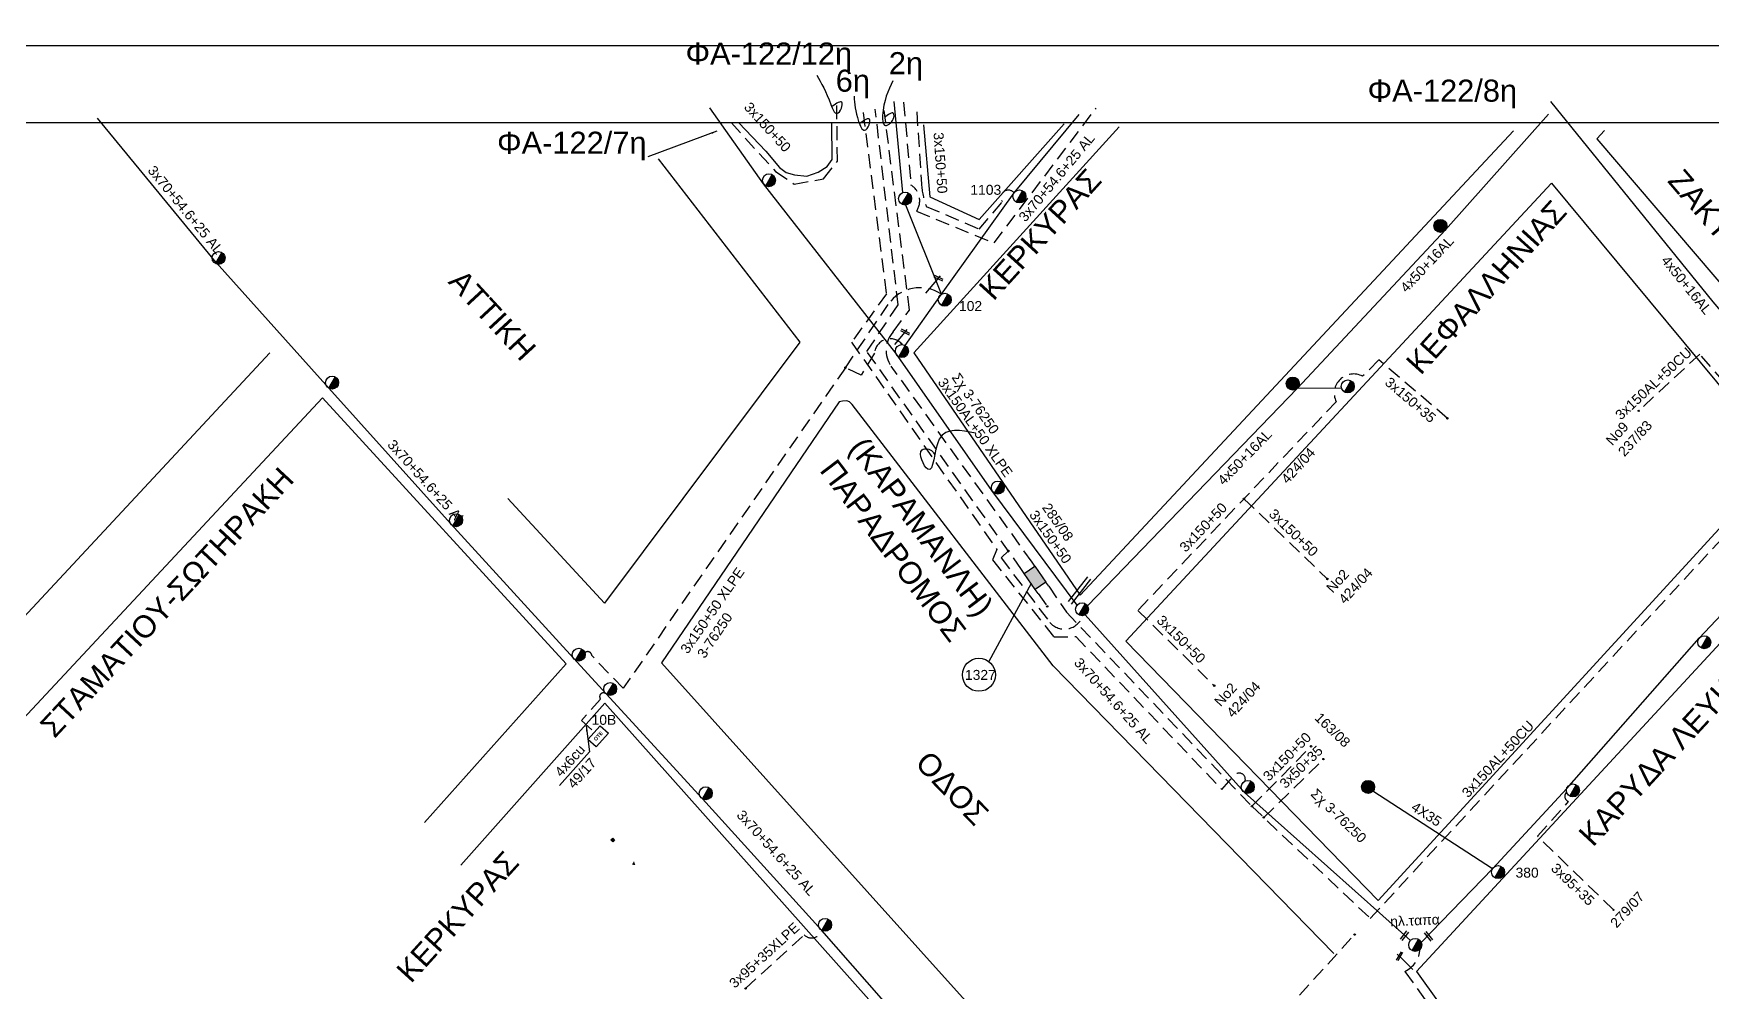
# Model space of a CAD drawing. Header units: millimetres. Extents: x 1020 to 3238, y 796 to 1818.
# Drawn here: x 2465.3 to 2769.9, y 1643.8 to 1817.6 of the extents above; entities that cross this region are included whole.
import ezdxf
from ezdxf.enums import TextEntityAlignment as Align

# ---------------------------------------------------------------- set-up
doc = ezdxf.new("R2010")
doc.units = ezdxf.units.MM
doc.linetypes.add('DASHED', pattern=[19.05, 12.7, -6.35])
for name, color, linetype, lineweight in [('3x150+35', 7, 'DASHED', 30), ('3x150+50', 7, 'Continuous', 30), ('3x150+50 XLPE', 7, 'SYN_LINE', 30), ('3x150AL+50CU', 7, 'Continuous', 30), ('3x50+35', 7, 'Continuous', 30), ('3x70+54.6+25 AL', 7, 'SYN_LINE', 30), ('3x95+35', 7, 'Continuous', 30), ('3x95+35XLPE', 7, 'Continuous', 30), ('4x120+25 AL', 7, 'SYN_LINE', 30), ('4X35', 7, 'DASHED', 30), ('4x50', 7, 'Continuous', 30), ('4x50+16AL', 7, 'Continuous', 30), ('Υπόβαθρο ΔΕΗ', 7, 'Continuous', 30)]:
    doc.layers.add(name, color=color, linetype=linetype, lineweight=lineweight)
for name, color, linetype in [('Link Box 4 Διευθύνσεων', 7, 'Continuous'), ('Pillar OTE', 7, 'Continuous'), ('text οδών', 7, 'Continuous'), ('text_kalodion', 7, 'Continuous'), ('Άγνωστα', 7, 'Continuous'), ('Επιγραφές - Σχήματα', 7, 'Continuous'), ('Μηχανική τομή', 7, 'Continuous'), ('ΝΕΚΡΟ', 7, 'DASHED'), ('Στύλος Ξύλινος', 7, 'Continuous'), ('Στύλος Ξύλινος @ 1', 7, 'Continuous'), ('Στύλος ΦΜ', 7, 'Continuous'), ('Στύλος ΦΜ @ 1', 7, 'Continuous'), ('Συνδέσεις', 7, 'Continuous'), ('Τομή', 7, 'Continuous'), ('Υπόγεια καλώδια Παροχών ΧΤ   4x50AL', 7, 'DASHED'), ('Υπόγεια καλώδια Παροχών ΧΤ   4x6', 7, 'DASHED')]:
    doc.layers.add(name, color=color, linetype=linetype)
doc.styles.add('arial', font='arial.ttf')
doc.styles.get("Standard").update_dxf_attribs({"font": 'arial.ttf'})
doc.linetypes.add('SYN_LINE', pattern='A,0.5,-0.0001,["/\\/\\/\\/",Standard,S=0.1,R=0,X=0,Y=-0.05],-0.25', length=0.7501)
doc.dimstyles.new('ISO-25', dxfattribs={"dimtxt": 2.5, "dimasz": 2.5, "dimexe": 1.25, "dimexo": 0.625, "dimtad": 1, "dimtxsty": 'Standard', "dimcen": 2.5, "dimadec": 0, "dimazin": 0, "dimtfac": 1, "dimtmove": 0, "dimatfit": 3, "dimfxl": 1, "dimarcsym": 0})

# ---------------------------------------------------------------- blocks, each defined once
blk = doc.blocks.new('ΥΠΑΡΧΩΝ ΤΣΙΜΕΝΤΕΝΙΟΣ ΣΤΥΛΟΣ')
at = {"layer": 'Στύλος ΦΜ'}
blk.add_hatch(color=7, dxfattribs=at).paths.add_polyline_path([(-1.29, -2.28, 0.574793), (2.62, 0, 0.268822), (1.3, 2.27)])
at = {"layer": 'Στύλος ΦΜ', "color": 7}
blk.add_line((-1.29, -2.28), (1.3, 2.27), dxfattribs=at)
blk.add_circle((0, 0), 2.62, dxfattribs=at)
at = {"layer": 'Στύλος ΦΜ', "flags": 4}
for tag, p in [('ΤΥΠΟΣ', (-4.91, 3.03)), ('ΑΡΙΘΜΟΣ', (-4.68, 8.05))]:
    blk.add_attdef(tag, p, '', height=4, dxfattribs=at)
blk = doc.blocks.new('ΥΠΑΡΧΩΝ ΞΥΛΙΝΟΣ ΣΤΥΛΟΣ')
at = {"layer": 'Στύλος Ξύλινος'}
h = blk.add_hatch(color=7, dxfattribs=at)
h.paths.add_polyline_path([(-2.62, 0, 0.270008), (-1.29, -2.28), (1.3, 2.27, 0.576266)])
h.paths.add_polyline_path([(-1.29, -2.28, 0.574793), (2.62, 0, 0.268822), (1.3, 2.27)])
at = {"layer": 'Στύλος Ξύλινος', "color": 7}
blk.add_line((-1.29, -2.28), (1.3, 2.27), dxfattribs=at)
blk.add_circle((0, 0), 2.62, dxfattribs=at)
at = {"layer": 'Στύλος Ξύλινος', "flags": 4}
for tag, p in [('ΑΡΙΘΜΟΣ', (-4.91, 8.6)), ('ΤΥΠΟΣ', (-4.85, 3.39))]:
    blk.add_attdef(tag, p, '', height=4, dxfattribs=at)
blk = doc.blocks.new('LINK BOX 4 ΑΝΑΧΩΡΗΣΕΩΝ')
at = {"layer": 'Link Box 4 Διευθύνσεων', "ltscale": 40}
blk.add_hatch(color=256, dxfattribs=at).paths.add_polyline_path([(-3.54, 0), (-3.54, -4.67), (3.54, -4.67), (3.54, 0)])
for p, q in [((-3.54, 0), (-5.33, 0)), ((5.33, 0), (3.54, 0)), ((-3.54, -4.67), (-5.33, -4.67)), ((5.33, -4.67), (3.54, -4.67))]:
    blk.add_line(p, q, dxfattribs=at)
blk.add_lwpolyline([(-3.54, -4.67), (-3.54, 0), (3.54, 0), (3.54, -4.67)], close=True, dxfattribs=at)
blk = doc.blocks.new('_ΣΥΝΔΕΣΗ')
at = {"layer": 'Συνδέσεις', "linetype": 'SYN_LINE', "ltscale": 40}
blk.add_hatch(color=256, dxfattribs=at).paths.add_polyline_path([(0.5, 0, 1), (-0.5, 0, 1)])
at = {"layer": 'Συνδέσεις'}
blk.add_circle((0, 0), 0.5, dxfattribs=at)
blk = doc.blocks.new('ΜΗΧΑΝΙΚΗ ΤΟΜΗ')
at = {"layer": 'Μηχανική τομή', "ltscale": 40}
for p, q in [((-1.9, 0.8), (5.7, 0.8)), ((-1.9, -0.8), (5.7, -0.8))]:
    blk.add_line(p, q, dxfattribs=at)
blk = doc.blocks.new('ΤΟΜΗ')
at = {"layer": 'Τομή', "ltscale": 40}
for p, q in [((-5.7, 0), (17.1, 0)), ((-5.7, -2.8), (17.1, -2.8))]:
    blk.add_line(p, q, dxfattribs=at)
blk = doc.blocks.new('A$C01BB34F8')
at = {"layer": 'Άγνωστα', "color": 7}
note = blk.add_mtext_dynamic_manual_height_columns('ηλ.ταπα\\P', width=1.8, gutter_width=12.5, heights=[0.0453, 0], dxfattribs=dict(at, insert=(0.37, 2.43), char_height=1.8, attachment_point=1, rotation=2.4309))
for column, words in zip(note.columns.linked_columns, ['\\P']):
    column.text = words
blk = doc.blocks.new('τομή_')
at = {"layer": 'Επιγραφές - Σχήματα'}
for p, q in [((-1.29, -0.22), (0.13, 0.75)), ((-1.08, -0.46), (0.34, 0.51)), ((-0.66, 0.62), (-0.29, -0.37))]:
    blk.add_line(p, q, dxfattribs=at)
blk = doc.blocks.new('PILLAR ΟΤΕ')
at = {"layer": 'Pillar OTE', "ltscale": 40}
blk.add_lwpolyline([(-3.31, 2.02), (3.39, 2.02), (3.39, -1.99), (-3.31, -1.99)], close=True, dxfattribs=at)
at = {"layer": 'Pillar OTE', "insert": (-1.81, 0.71), "char_height": 1.3575, "width": 109.961, "attachment_point": 1}
blk.add_mtext('{\\fArial|b1|i0|c161|p34;OTE}', dxfattribs=at)
blk = doc.blocks.new('TSONTA XT1')
at = {"ltscale": 40}
h = blk.add_hatch(color=256, dxfattribs=at)
h.dxf.hatch_style = 1
h.paths.add_polyline_path([(595.96, 2487.66), (597.07, 2488.77), (595.96, 2489.87), (594.85, 2488.77)])
blk.add_lwpolyline([(594.85, 2488.77), (595.96, 2489.87), (597.07, 2488.77), (595.96, 2487.66)], close=True, dxfattribs=at)

msp = doc.modelspace()

# ---------------------------------------------------------------- hatches: boundary and pattern name
at = {"layer": 'Pillar OTE', "ltscale": 40}
h = msp.add_hatch(color=256, dxfattribs=at)
h.dxf.hatch_style = 1
h.paths.add_polyline_path([(2574.52, 1666.74), (2574.28, 1667.44), (2573.9, 1666.8)])

# ---------------------------------------------------------------- linework, layer by layer
at = {"lineweight": -3}
msp.add_lwpolyline([(1059.16, 1801.46), (3011.12, 1801.46), (3011.12, 806.84), (1059.16, 806.84)], close=True, dxfattribs=at)
at = {"layer": '3x150+35', "color": 173, "linetype": 'DASHED', "lineweight": -3, "ltscale": 0.2}
msp.add_lwpolyline([(2721.93, 1747.78), (2709.49, 1758.41)], dxfattribs=at)
at = {"layer": '3x150+50', "color": 151, "linetype": 'DASHED', "lineweight": -3, "ltscale": 0.2}
msp.add_lwpolyline([(2591.9, 1801.46), (2599.97, 1792.59), (2599.97, 1792.59), (2603.39, 1790.26), (2603.39, 1790.26), (2603.39, 1790.26), (2608.68, 1791.26), (2611.23, 1794.44), (2611.23, 1794.44), (2611.08, 1804.53)], dxfattribs=at)
at = {"layer": '3x150+50', "color": 173, "linetype": 'DASHED', "lineweight": -3, "ltscale": 0.2}
for points in [[(2644.62, 1720.39), (2616.56, 1759.93), (2622.23, 1768.36), (2618.08, 1803.9)], [(2685.01, 1733.2), (2700.16, 1718.63)], [(2647.64, 1715.99), (2649.31, 1713.65)], [(2665.75, 1712.93), (2679.62, 1699.27)]]:
    msp.add_lwpolyline(points, dxfattribs=at)
for points in [[(2709.49, 1758.41), (2706.54, 1755.42, 0.726893), (2701.74, 1750.81), (2665.75, 1712.93)], [(2642.24, 1723.75), (2640.91, 1722.5), (2649.77, 1710.75, 0.581828), (2655.74, 1711.97, -0.961941)]]:
    msp.add_lwpolyline(points, format="xyb", dxfattribs=at)
at = {"layer": '3x150+50', "color": 2, "linetype": 'DASHED', "lineweight": -3, "ltscale": 0.2}
msp.add_lwpolyline([(2686.44, 1677.4), (2697.2, 1688.28)], dxfattribs=at)
at = {"layer": '3x150+50 XLPE', "color": 6, "linetype": 'DASHED', "lineweight": -3, "ltscale": 0.2}
msp.add_lwpolyline([(2615.88, 1803.27), (2620.1, 1770.4), (2613.79, 1761.6), (2640.14, 1724), (2639.37, 1722.12), (2650.47, 1708.14), (2654.51, 1708.19), (2681, 1680.46), (2683.32, 1683.05, -0.801504), (2685.21, 1681.98, -0.945154)], format="xyb", dxfattribs=at)
at = {"layer": '3x150+50 XLPE', "color": 62, "linetype": 'DASHED', "lineweight": -3, "ltscale": 0.2}
msp.add_lwpolyline([(2623.23, 1805.17), (2624.55, 1790.12, -0.429016), (2625.57, 1785.36), (2639.64, 1779.61), (2658.18, 1804.06)], format="xyb", dxfattribs=at)
at = {"layer": '3x150+50 XLPE', "color": 27, "linetype": 'DASHED', "lineweight": -3, "ltscale": 0.2}
msp.add_lwpolyline([(2625.61, 1803.39), (2626.47, 1790.31, 0.072404), (2627.34, 1786.25), (2636.95, 1782.12), (2641.15, 1787.11, -0.961872), (2643.27, 1788.71, -8.261414)], format="xyb", dxfattribs=at)
at = {"layer": '3x150+50 XLPE', "color": 30, "linetype": 'DASHED', "lineweight": -3, "ltscale": 0.2}
for points in [[(2612.66, 1756.98), (2620.42, 1768.42, -0.412076), (2630.08, 1770.31, -25.118446)], [(2623, 1761.17, 0.670582), (2617.94, 1759.61), (2615.5, 1755.64), (2612.66, 1756.98), (2572.32, 1698.81), (2566.62, 1704.76, 1.303196), (2565.28, 1704.35)], [(2716.99, 1651.48, -0.269058), (2714.23, 1647.45), (2755.49, 1588.97, -0.68838), (2754.28, 1587.16, -1.344484)]]:
    msp.add_lwpolyline(points, format="xyb", dxfattribs=at)
at = {"layer": '3x150AL+50CU', "color": 2, "linetype": 'DASHED', "lineweight": -3, "ltscale": 0.2}
msp.add_lwpolyline([(2646.55, 1721.71), (2620.99, 1757.25, -0.354866), (2621.35, 1763.5), (2624.29, 1767.44), (2619.7, 1803.64)], format="xyb", dxfattribs=at)
msp.add_lwpolyline([(2649.57, 1717.32), (2652.77, 1712.61), (2686.44, 1677.4), (2707.93, 1657.05), (2784.67, 1739.87), (2767.75, 1759.45), (2756.67, 1749.15)], dxfattribs=at)
at = {"layer": '3x50+35', "color": 2, "linetype": 'DASHED', "lineweight": -3, "ltscale": 0.2}
msp.add_lwpolyline([(2688.59, 1675.36), (2699.43, 1685.96)], dxfattribs=at)
at = {"layer": '3x70+54.6+25 AL', "color": 27, "linetype": 'SYN_LINE', "lineweight": -3, "ltscale": 20}
for points in [[(2654.71, 1713.91), (2639.27, 1734.72), (2621.8, 1759.63), (2597.81, 1790.33), (2588.08, 1804.1)], [(2623.07, 1788.75), (2621.49, 1805.28)], [(2623.51, 1761.01), (2630.08, 1770.31), (2643.27, 1788.71), (2655.12, 1802.93)], [(2630.08, 1770.31), (2623.64, 1786.48)]]:
    msp.add_lwpolyline(points, dxfattribs=at)
at = {"layer": '3x70+54.6+25 AL', "color": 173, "linetype": 'SYN_LINE', "lineweight": -3, "ltscale": 10}
msp.add_lwpolyline([(2694.71, 1753.27), (2702.7, 1753.35)], dxfattribs=at)
at = {"layer": '3x70+54.6+25 AL', "color": 6, "linetype": 'SYN_LINE', "lineweight": -3, "ltscale": 20}
for points in [[(2717.2, 1652.66), (2730.13, 1666.07), (2743.6, 1680.61), (2767.66, 1707.9), (2787.88, 1729.39), (2796.38, 1737.02)], [(2656.17, 1712.11), (2685.13, 1679.89), (2715.21, 1653.02)]]:
    msp.add_lwpolyline(points, dxfattribs=at)
at = {"layer": '3x95+35', "color": 6, "linetype": 'DASHED', "lineweight": -3, "ltscale": 0.2}
msp.add_lwpolyline([(2752.08, 1658.62), (2738.28, 1671.96), (2743.94, 1678.26, -0.574777), (2743.59, 1680, 0.865438)], format="xyb", dxfattribs=at)
at = {"layer": '3x95+35XLPE', "color": 30, "linetype": 'DASHED', "lineweight": -3, "ltscale": 0.2}
msp.add_lwpolyline([(2594.55, 1644.35), (2605.19, 1654.06, 0.556882), (2608.39, 1654.86, -21.747636)], format="xyb", dxfattribs=at)
at = {"layer": '4x120+25 AL', "color": 30, "linetype": 'SYN_LINE', "lineweight": -3, "ltscale": 20}
msp.add_lwpolyline([(2627.88, 1632.69), (2608.39, 1654.86), (2586.73, 1678.73), (2565.22, 1702.18), (2540.95, 1728.73), (2518.91, 1753.25), (2498.42, 1776.05), (2476.88, 1802.27)], dxfattribs=at)
at = {"layer": '4X35', "color": 6, "linetype": 'SYN_LINE', "lineweight": -3, "ltscale": 20}
msp.add_lwpolyline([(2730.13, 1666.07), (2708.43, 1680.14)], dxfattribs=at)
at = {"layer": '4x50+16AL', "color": 173, "linetype": 'Continuous', "lineweight": -3, "ltscale": 0.2}
for points in [[(2795.98, 1738.69), (2788.62, 1747.26), (2770.15, 1768.94), (2740.69, 1805.28)], [(2656.6, 1713.77), (2694.73, 1753.29), (2721.6, 1782.01), (2740.31, 1802.98)]]:
    msp.add_lwpolyline(points, dxfattribs=at)
at = {"layer": 'Επιγραφές - Σχήματα', "lineweight": -3}
msp.add_lwpolyline([(1019.92, 1815.41), (3237.54, 1815.41), (3238.24, 796.27), (1019.92, 796.27)], close=True, dxfattribs=at)
at = {"layer": 'ΝΕΚΡΟ', "color": 251, "linetype": 'DASHED', "lineweight": -3, "ltscale": 0.2}
msp.add_lwpolyline([(2654.63, 1599.23), (2657.32, 1601.63, -0.451973), (2664.27, 1609.37), (2705.09, 1654.12)], format="xyb", dxfattribs=at)
at = {"layer": 'Υπόβαθρο ΔΕΗ', "color": 7, "lineweight": -3}
for points in [[(2750.45, 1800.03), (2749.04, 1798.47), (2791.55, 1748.82), (2838.34, 1798.92), (2841.2, 1804.34), (2842.66, 1807.81), (2843.67, 1812.51), (2844.52, 1817.6)], [(2463.31, 1802.58), (2349.52, 1657.72), (2354.85, 1653.88), (2360.84, 1649.43), (2365.43, 1646.43), (2370.38, 1643.79), (2382.79, 1639.31), (2392.68, 1635.7), (2508.21, 1759.66)], [(2593.33, 1801.38), (2598.23, 1796.26), (2600.67, 1793.32), (2601.93, 1792.39), (2603.42, 1791.94), (2605.66, 1791.72), (2607.74, 1792.46), (2609.33, 1793.47), (2610.23, 1794.75), (2610.19, 1801.48)], [(2662.33, 1800.67), (2625.06, 1759.7), (2655.29, 1715.7), (2733.96, 1799.96)], [(2626.82, 1801.06), (2628.01, 1787.95), (2636.92, 1783.86), (2652.37, 1801.2)], [(2857.6, 1799.09), (2775.2, 1711.07), (2716.34, 1647.42), (2762.48, 1582.94), (2766.22, 1576.2), (2771.72, 1564.58), (2773.62, 1559.58), (2773.95, 1558.83), (2774.28, 1558.38), (2774.97, 1558.1), (2775.3, 1558.28), (2854.2, 1640.69), (2858.63, 1645.08), (2986.7, 1797.46)], [(2578.65, 1794.9), (2604.38, 1761.6), (2568.91, 1714.28), (2551.37, 1733.24)], [(2629.19, 1772.85), (2627.23, 1770.5)], [(2623.14, 1763.07), (2621.59, 1761.21)], [(2536.27, 1674.44), (2561.98, 1703.22), (2517.76, 1751.52), (2405.53, 1631.34), (2606.65, 1550.91), (2630.45, 1572.7), (2625.78, 1632.37), (2568.97, 1696.11), (2542.85, 1666.72)], [(2701.35, 1650.68), (2650.37, 1702.9), (2613.9, 1750.28), (2613.39, 1750.8), (2612.91, 1750.95), (2612.16, 1750.92), (2611.55, 1750.77), (2579.25, 1703.42), (2663.67, 1609.62)], [(2560.76, 1681.14), (2566.2, 1687.27)], [(2713.61, 1649.82), (2715.69, 1647.78)]]:
    msp.add_lwpolyline(points, dxfattribs=at)
msp.add_lwpolyline([(2740.84, 1790.46), (2782.65, 1740.11), (2709.39, 1660.28), (2663.54, 1707.36)], close=True, dxfattribs=at)
at = {"layer": 'Υπόβαθρο ΔΕΗ', "lineweight": -3}
msp.add_lwpolyline([(2646.37, 1717.84), (2638.72, 1703.65)], dxfattribs=at)
msp.add_circle((2636.9, 1701.26), 3, dxfattribs=at)
at = {"layer": 'Υπόβαθρο ΔΕΗ', "color": 7, "lineweight": -3}
for points in [[(2607.5, 1810.07), (2610.03, 1804.73), (2611.1, 1803.12), (2611.94, 1804.08), (2612, 1805.13), (2610.34, 1804.4)], [(2614.23, 1806.22), (2615.06, 1801.67), (2616.13, 1800.06), (2616.97, 1801.02), (2617.03, 1802.07), (2615.37, 1801.33)], [(2621.26, 1809.04), (2619.42, 1802.72), (2619.77, 1800.95), (2621.34, 1802.07), (2621.39, 1803.12), (2619.74, 1802.38)], [(2636.29, 1745.07), (2629.71, 1743.99), (2627.62, 1738.54), (2626.58, 1742.06), (2628.47, 1741.79), (2628.82, 1741.21)]]:
    msp.add_spline(points, degree=3, dxfattribs=at)
at = {"layer": 'Υπόγεια καλώδια Παροχών ΧΤ   4x6', "color": 30, "linetype": 'DASHED', "lineweight": -3, "ltscale": 0.2}
msp.add_lwpolyline([(2569.06, 1697.92, 0.792216), (2568.2, 1696.85), (2564.74, 1692.97), (2567.11, 1690.85)], format="xyb", dxfattribs=at)

# ---------------------------------------------------------------- block references
at = {"layer": '4x50', "color": 5, "linetype": 'Continuous', "lineweight": -3, "ltscale": 0.2}
msp.add_blockref('A$C01BB34F8', (2696.86, 1654.37), dxfattribs=at)
at = {"layer": 'Link Box 4 Διευθύνσεων', "lineweight": -3, "xscale": 0.5, "yscale": 0.5, "zscale": 0.5, "rotation": 304.4837732780387}
msp.add_blockref('LINK BOX 4 ΑΝΑΧΩΡΗΣΕΩΝ', (2648.06, 1719.51), dxfattribs=at)
at = {"layer": 'Pillar OTE', "xscale": 0.5, "yscale": 0.5, "zscale": 0.5, "rotation": 48}
msp.add_blockref('PILLAR ΟΤΕ', (2567.76, 1690.07), dxfattribs=at)
at = {"layer": 'Επιγραφές - Σχήματα'}
for p, rotation in [((2629.66, 1772.78), 299.7579530802306), ((2623.61, 1763), 299.7579530802306), ((2712.74, 1650.1), 205.2796164699792)]:
    msp.add_blockref('τομή_', p, dxfattribs=dict(at, rotation=rotation))
at = {"layer": 'Μηχανική τομή', "lineweight": -3, "xscale": 0.2499999999999676, "yscale": 0.2499999999999676, "zscale": 0.2499999999999676}
for p, rotation in [((2713.88, 1653.56), 52.05554370525459), ((2718.18, 1654.17), 308.7948749477391)]:
    msp.add_blockref('ΜΗΧΑΝΙΚΗ ΤΟΜΗ', p, dxfattribs=dict(at, rotation=rotation))
at = {"layer": 'Στύλος Ξύλινος @ 1', "lineweight": -3, "ltscale": 40, "xscale": 0.4499999999997448, "yscale": 0.4499999999997448, "zscale": 0.4499999999997448}
for p in [(2720.66, 1782.71), (2693.87, 1754.1), (2707.54, 1680.92)]:
    msp.add_blockref('ΥΠΑΡΧΩΝ ΞΥΛΙΝΟΣ ΣΤΥΛΟΣ', p, dxfattribs=at)
at = {"layer": 'Στύλος ΦΜ @ 1', "lineweight": -3, "ltscale": 40}
for p, xscale, yscale, zscale in [((2598.79, 1790.99), 0.450000000000137, 0.450000000000137, 0.450000000000137), ((2623.5, 1787.65), 0.450000000000137, 0.450000000000137, 0.450000000000137), ((2498.89, 1776.88), 0.450000000000137, 0.450000000000137, 0.450000000000137), ((2622.92, 1759.99), 0.450000000000137, 0.450000000000137, 0.450000000000137), ((2519.49, 1754.27), 0.450000000000137, 0.450000000000137, 0.450000000000137), ((2703.85, 1753.59), 0.450000000000137, 0.450000000000137, 0.450000000000137), ((2640.33, 1735.23), 0.450000000000137, 0.450000000000137, 0.450000000000137), ((2541.98, 1729.3), 0.450000000000137, 0.450000000000137, 0.450000000000137), ((2655.61, 1713.14), 0.450000000000137, 0.450000000000137, 0.450000000000137), ((2564.25, 1704.91), 0.450000000000137, 0.450000000000137, 0.450000000000137), ((2768.57, 1707.16), 0.4500000000003782, 0.4500000000003782, 0.4500000000003782), ((2685.71, 1680.91), 0.4500000000003782, 0.4500000000003782, 0.4500000000003782), ((2744.73, 1680.28), 0.4500000000003782, 0.4500000000003782, 0.4500000000003782), ((2587.31, 1679.76), 0.450000000000137, 0.450000000000137, 0.450000000000137), ((2608.97, 1655.89), 0.450000000000137, 0.450000000000137, 0.450000000000137), ((2716.1, 1652.25), 0.4500000000003782, 0.4500000000003782, 0.4500000000003782)]:
    msp.add_blockref('ΥΠΑΡΧΩΝ ΤΣΙΜΕΝΤΕΝΙΟΣ ΣΤΥΛΟΣ', p, dxfattribs=dict(at, xscale=xscale, yscale=yscale, zscale=zscale))
ref = msp.add_blockref('ΥΠΑΡΧΩΝ ΤΣΙΜΕΝΤΕΝΙΟΣ ΣΤΥΛΟΣ', (2644.25, 1788.05), dxfattribs=dict(at, xscale=0.450000000000137, yscale=0.450000000000137, zscale=0.450000000000137))
ref.add_attrib('ΤΥΠΟΣ', '1103', (2635.35, 1788.35), dxfattribs={"layer": 'Στύλος ΦΜ', "height": 1.8, "flags": 4})
ref = msp.add_blockref('ΥΠΑΡΧΩΝ ΤΣΙΜΕΝΤΕΝΙΟΣ ΣΤΥΛΟΣ', (2630.69, 1769.31), dxfattribs=dict(at, xscale=0.450000000000137, yscale=0.450000000000137, zscale=0.450000000000137))
ref.add_attrib('ΤΥΠΟΣ', '102', (2633.28, 1767.27), dxfattribs={"layer": 'Στύλος ΦΜ', "height": 1.8, "flags": 4})
ref = msp.add_blockref('ΥΠΑΡΧΩΝ ΤΣΙΜΕΝΤΕΝΙΟΣ ΣΤΥΛΟΣ', (2569.96, 1698.68), dxfattribs=dict(at, xscale=0.450000000000137, yscale=0.450000000000137, zscale=0.450000000000137))
ref.add_attrib('ΤΥΠΟΣ', '10Β', (2566.59, 1692.18), dxfattribs={"layer": 'Στύλος ΦΜ', "height": 1.8, "flags": 4})
ref = msp.add_blockref('ΥΠΑΡΧΩΝ ΤΣΙΜΕΝΤΕΝΙΟΣ ΣΤΥΛΟΣ', (2731.13, 1665.45), dxfattribs=dict(at, xscale=0.4500000000003782, yscale=0.4500000000003782, zscale=0.4500000000003782))
ref.add_attrib('ΤΥΠΟΣ', '380', (2734.31, 1664.46), dxfattribs={"layer": 'Στύλος ΦΜ', "height": 1.8, "flags": 4})
at = {"layer": 'Συνδέσεις', "lineweight": -3, "xscale": 0.25, "yscale": 0.25, "zscale": 0.25}
for p in [(2612.67, 1756.98), (2756.67, 1749.15), (2721.93, 1747.79), (2685.01, 1733.2), (2642.24, 1723.75), (2700.17, 1718.64), (2649.31, 1713.65), (2679.62, 1699.28), (2697.2, 1688.28), (2699.43, 1685.96), (2686.44, 1677.4), (2688.59, 1675.37), (2752.09, 1658.61), (2705.1, 1654.12), (2594.55, 1644.35)]:
    msp.add_blockref('_ΣΥΝΔΕΣΗ', p, dxfattribs=at)
at = {"layer": 'Συνδέσεις', "xscale": 0.3075184835441075, "yscale": 0.3075184835441075, "zscale": 0.3075184835441075}
msp.add_blockref('TSONTA XT1', (2387.16, 905.96), dxfattribs=at)
at = {"layer": 'Τομή', "lineweight": -3, "xscale": 0.2499999999999996, "yscale": 0.2499999999999996, "zscale": 0.2499999999999996, "rotation": 231.8134934410855}
msp.add_blockref('ΤΟΜΗ', (2656.29, 1717.46), dxfattribs=at)

# ---------------------------------------------------------------- texts
at = {"layer": 'text οδών', "lineweight": -3}
for s, rotation, p in [('ΚΕΡΚΥΡΑΣ', 47.7088, (2648, 1781.21)), ('ATTIKH', 312.7683, (2548.61, 1766.52)), ('ΣΤΑΜΑΤΙΟΥ-ΣΩΤΗΡΑΚΗ', 47.0171, (2489.49, 1714.41)), ('ΚΑΡΥΔΑ ΛΕΥΚΑΔΟΣ', 47.2406, (2765.25, 1691.08)), ('ΚΕΡΚΥΡΑΣ', 47.7088, (2542.25, 1657.38))]:
    msp.add_text(s, height=4, rotation=rotation, dxfattribs=at).set_placement(p, align=Align.MIDDLE_CENTER)
at = {"layer": 'text οδών', "lineweight": -3, "ltscale": 40, "char_height": 2, "width": 13.6816, "attachment_point": 1}
for s, insert, rotation in [('{\\H2x;ZAKYNΘOY\\P} ', (2764.79, 1793.39), 310.4557), ('{\\H2x;KEΦAΛΛHNIAΣ}', (2714.11, 1758.15), 47.8594), ('{\\H2x;(ΚΑΡΑΜΑΝΛΗ)\\PΠΑΡΑΔΡΟΜΟΣ} ', (2616.34, 1744.78), 307.1637), ('{\\H2x;OΔOΣ} ', (2627.98, 1687.8), 314.049)]:
    msp.add_mtext(s, dxfattribs=dict(at, insert=insert, rotation=rotation))
at = {"layer": 'text_kalodion', "linetype": 'Continuous', "lineweight": -3, "ltscale": 0.2}
for s, rotation, p in [('3x150+50', 312.2884, (2598.53, 1800.64)), ('3x150+50', 273.7795, (2629.92, 1794.14)), ('3x70+54.6+25 AL', 50.2066, (2651, 1791.49)), ('3x70+54.6+25 AL', 309.3959, (2492.89, 1785.62)), ('4x50+16AL', 46.9026, (2718.23, 1775.77)), ('4x50+16AL', 309.0305, (2765.37, 1771.98)), ('3x150AL+50CU', 42.9283, (2759.35, 1754.1)), ('3x150AL+50 XLPE', 305.3696, (2636.24, 1746.15)), ('3x150+35', 319.4965, (2715.24, 1751.13)), ('4x50+16AL', 46.0243, (2685.13, 1740.75)), ('3x70+54.6+25 AL', 311.9505, (2536.7, 1736.15)), ('3x150+50 ', 305.3696, (2650.09, 1725.99)), ('3x150+50', 46.4616, (2677.61, 1728.02)), ('3x150+50', 316.1274, (2694.01, 1727.05)), ('3x150+50 XLPE', 55.2558, (2588.51, 1712.93)), ('3x150+50', 315.4359, (2673.62, 1707.71)), ('3x70+54.6+25 AL', 311.9429, (2661.34, 1696.57)), ('3x150+50', 45.3199, (2692.82, 1686.41)), ('3x150AL+50CU', 47.1834, (2731.1, 1685.97)), ('3x50+35', 44.3628, (2695.39, 1684.53)), ('3x70+54.6+25 AL', 312.2172, (2600.12, 1668.96)), ('4X35', 327.0533, (2718.15, 1675.98)), ('3x95+35', 315.9653, (2744.71, 1663.24)), ('3x95+35XLPE', 42.3805, (2597.94, 1650.38))]:
    msp.add_text(s, height=1.8, rotation=rotation, dxfattribs=at).set_placement(p, align=Align.MIDDLE_CENTER)
at = {"layer": 'Άγνωστα', "color": 7, "lineweight": -3, "insert": (2634.37, 1702.14), "char_height": 1.8, "width": 4.551914400963142e-14, "attachment_point": 1}
msp.add_mtext('1327', dxfattribs=at)
at = {"layer": 'Επιγραφές - Σχήματα', "lineweight": -3, "char_height": 4, "width": 14.2262, "attachment_point": 1}
for s, insert in [('ΦA-122/12η', (2583.64, 1815.97)), ('2η', (2620.54, 1814.23)), ('6η', (2610.9, 1811.05)), ('ΦA-122/8η', (2707.45, 1809.24)), ('ΦA-122/7η', (2549.43, 1799.79))]:
    msp.add_mtext(s, dxfattribs=dict(at, insert=insert))
at = {"layer": 'Υπόβαθρο ΔΕΗ', "lineweight": -3, "char_height": 1.8, "attachment_point": 1, "style": 'arial'}
for s, insert, width, rotation in [('Σχ 3-76250', (2633.34, 1756.24), 13.3573, 305), ('No9\\P237/83', (2750.53, 1743.94), 13.3573, 47.6872), ('424/04', (2691.59, 1736.98), 13.3573, 47.6872), ('285/08', (2649.75, 1732.63), 13.3573, 305), ('No2\\P424/04', (2699.79, 1717.18), 13.3573, 47.6872), ('3-76250', (2585.63, 1705.09), 9.1232, 56.1279), ('No2\\P424/04', (2679.45, 1696.57), 13.3573, 47.6872), ('163/08', (2698.96, 1694.57), 13.3573, 316.049), ('Σχ 3-76250', (2698.22, 1680.78), 13.3573, 316.049), ('279/07', (2751.33, 1656.41), 13.3573, 47.6872)]:
    msp.add_mtext(s, dxfattribs=dict(at, insert=insert, width=width, rotation=rotation))
at = {"layer": 'Υπόγεια καλώδια Παροχών ΧΤ   4x50AL', "color": 7, "ltscale": 0.2, "char_height": 1.8, "attachment_point": 1, "rotation": 48}
for s, insert in [('4x6cu', (2559.73, 1683.8)), ('49/17', (2562.05, 1681.68))]:
    msp.add_mtext_dynamic_manual_height_columns(s, width=1.8, gutter_width=12.5, heights=[0.118], dxfattribs=dict(at, insert=insert))

# ---------------------------------------------------------------- leaders
at = {"layer": 'Επιγραφές - Σχήματα', "ltscale": 40}
for points in [[(2589.34, 1799.9), (2576.79, 1795.22)], [(2565.58, 1692), (2566.2, 1687.27)]]:
    msp.add_leader(points, dimstyle='ISO-25', override={"dimasz": 1, "dimtad": 0}, dxfattribs=at)

doc.saveas('drawing.dxf')
